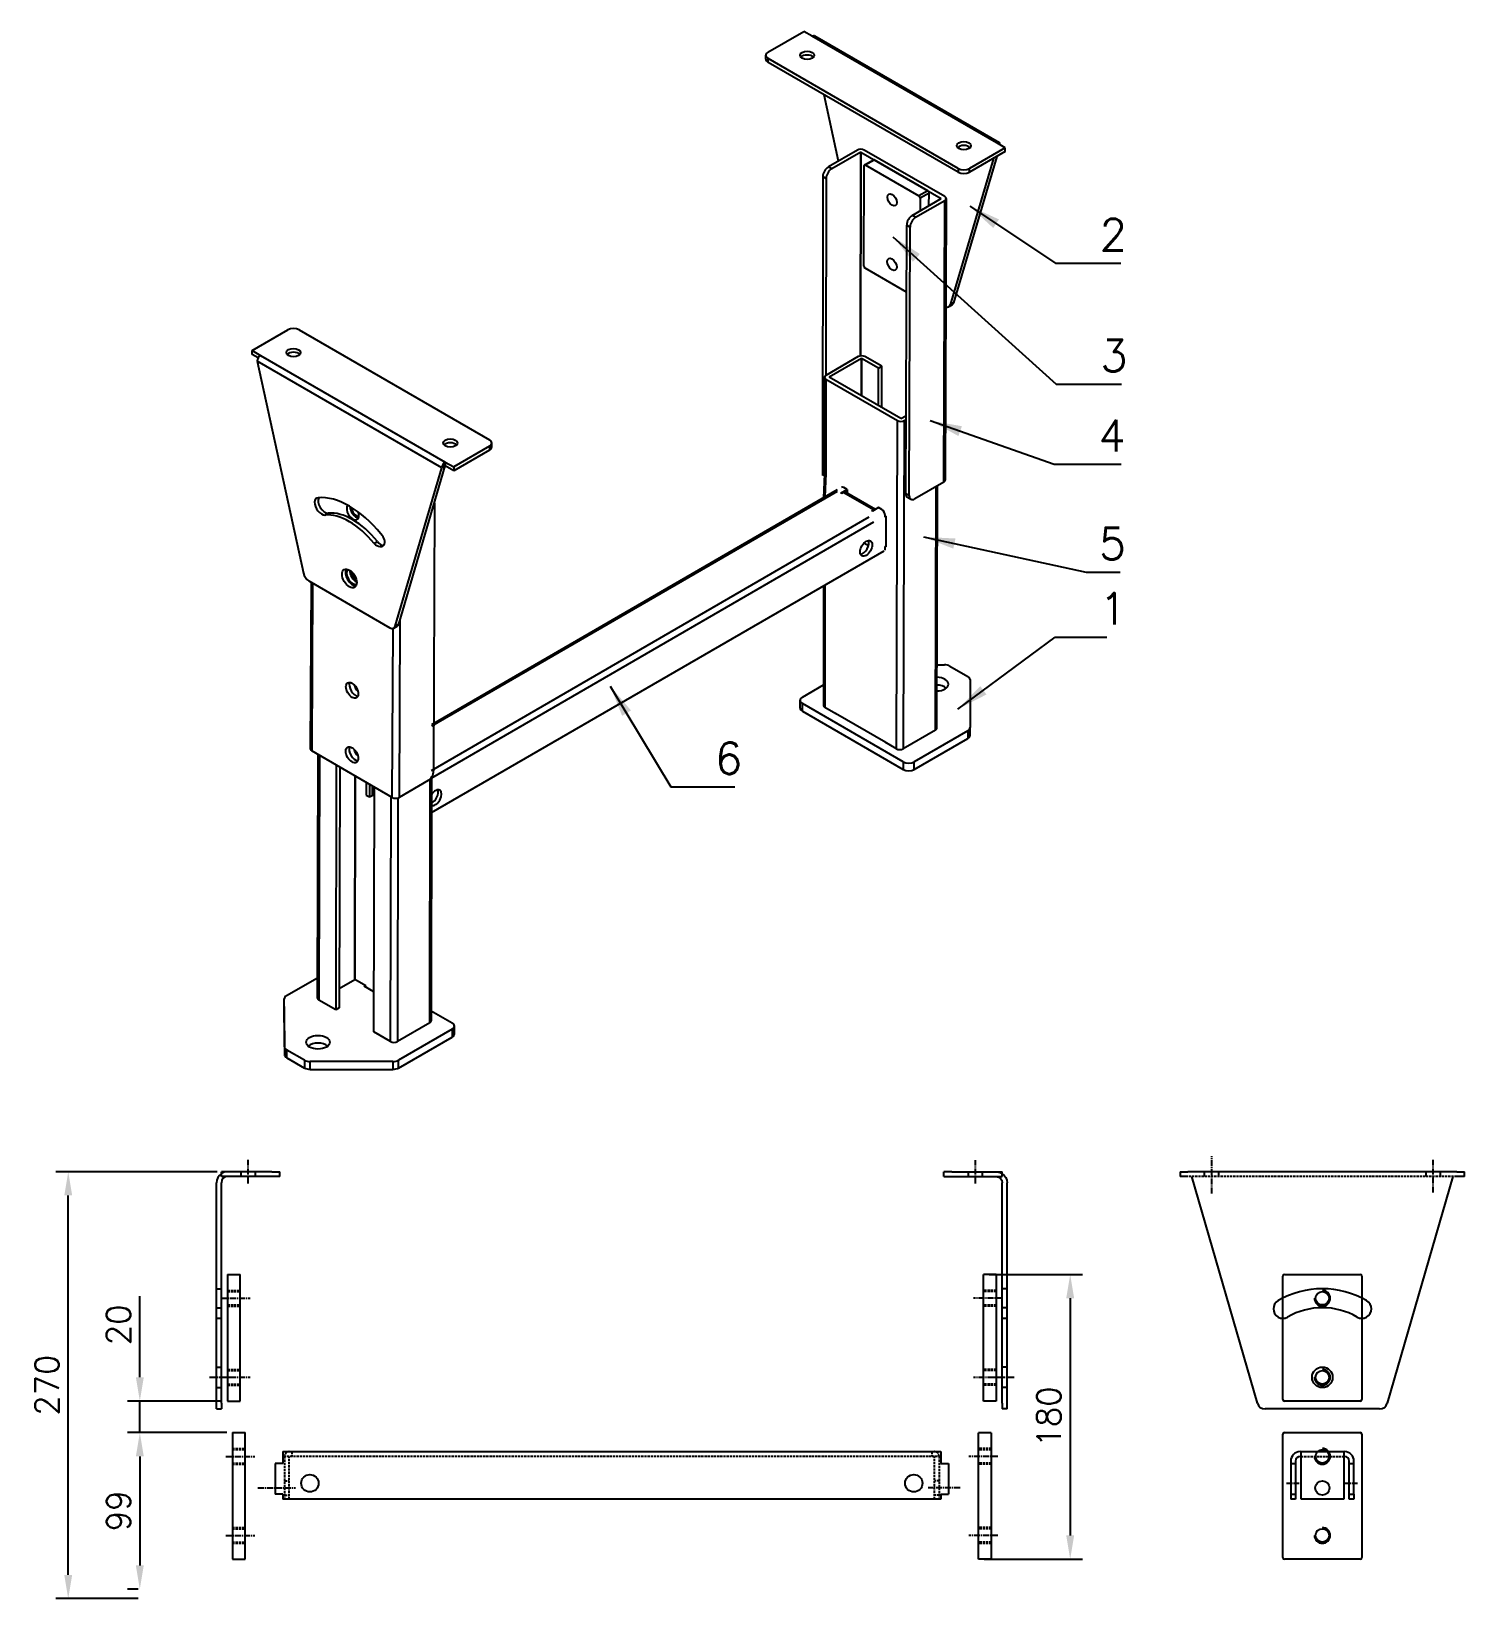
# Model space of a CAD drawing. Extents: x 137 to 1043, y 866 to 1857.
import ezdxf

# ---------------------------------------------------------------- set-up
doc = ezdxf.new("R2010")
doc.units = 0
doc.header["$LTSCALE"] = 0.2
doc.linetypes.add('Aslijn', pattern=[28.575, 19.05, -3.175, 3.175, -3.175])
doc.linetypes.add('Streeplijn', pattern=[10, 7, -3])
doc.layers.get('0').update_dxf_attribs({"linetype": 'CONTINUOUS'})
doc.layers.get('Defpoints').update_dxf_attribs({"linetype": 'CONTINUOUS'})
for name, color, linetype in [('70VOL', 5, 'CONTINUOUS'), ('draadlat', 212, 'CONTINUOUS'), ('dwarsprofiel', 42, 'CONTINUOUS'), ('scharnierplaat', 232, 'CONTINUOUS')]:
    doc.layers.add(name, color=color, linetype=linetype)
doc.styles.add('ROMANS', font='romans.shx')
doc.dimstyles.new('1_OP_06$0', dxfattribs={"dimscale": 6, "dimtxt": 2.5, "dimasz": 2.5, "dimexe": 1.3, "dimexo": 0.6, "dimgap": 1, "dimtad": 1, "dimdec": 1, "dimdsep": 46, "dimtxsty": 'ROMANS', "dimcen": -1.5, "dimclrd": 150, "dimclre": 150, "dimclrt": 5, "dimadec": 0, "dimazin": 0, "dimtfac": 1, "dimtdec": 1, "dimtmove": 0, "dimatfit": 3, "dimfxl": 0, "dimtolj": 1, "dimtzin": 0, "dimarcsym": 0})
doc.dimstyles.new('1_OP_08$7', dxfattribs={"dimscale": 8, "dimtxt": 2.5, "dimasz": 2.5, "dimexe": 1.3, "dimexo": 0.6, "dimgap": 1, "dimtad": 1, "dimdec": 1, "dimdsep": 46, "dimtxsty": 'ROMANS', "dimcen": -1.5, "dimclrd": 150, "dimclre": 150, "dimclrt": 5, "dimadec": 0, "dimazin": 0, "dimtfac": 1, "dimtdec": 1, "dimtmove": 0, "dimatfit": 3, "dimfxl": 0, "dimtolj": 1, "dimtzin": 0, "dimarcsym": 0})

# ---------------------------------------------------------------- blocks, each defined once
blk = doc.blocks.new('A$C4EBF2C44')
at = {"linetype": 'Aslijn'}
for p, q in [((20, 136.31), (20, 159.81)), ((160, 136.91), (160, 157.45))]:
    blk.add_line(p, q, dxfattribs=at)
for p, q in [((0, 150), (5, 150)), ((0, 150), (0, 147)), ((175, 150), (5, 150)), ((175, 150), (180, 150)), ((180, 147), (180, 150)), ((5, 147), (0, 147)), ((48.96, 3.61), (7.5, 147)), ((172.5, 147), (131.04, 3.61)), ((172.5, 147), (172.5, 147)), ((180, 147), (175, 147)), ((126.24, 0), (53.76, 0))]:
    blk.add_line(p, q)
at = {"linetype": 'Streeplijn', "ltscale": 3.628447}
for p, q in [((15.5, 147), (15.5, 150)), ((24.5, 147), (24.5, 150)), ((155.5, 150), (155.5, 147)), ((164.5, 150), (164.5, 147))]:
    blk.add_line(p, q, dxfattribs=at)
at = {"linetype": 'Streeplijn'}
blk.add_line((175, 147), (5, 147), dxfattribs=at)
blk.add_circle((90, 20), 6.5)
for centre, radius, start, end in [((90, 20), 56, 60, 120), ((65, 63.3), 6, 120, 300), ((90, 20), 44, 60, 120), ((115, 63.3), 6, 240, 60), ((53.76, 5), 5, 196.12541, 270), ((126.24, 5), 5, 270, 343.87459)]:
    blk.add_arc(centre, radius, start, end)
blk = doc.blocks.new('90-09-0500A')
for p, q in [((16, 30), (432, 30)), ((16, 30), (16, 22.5)), ((432, 30), (432, 22.5)), ((16, 22.5), (11, 22.5)), ((11, 22.5), (11, 3)), ((432, 22.5), (437, 22.5)), ((437, 22.5), (437, 3)), ((16, 3), (11, 3)), ((16, 3), (16, 0)), ((432, 0), (16, 0)), ((432, 3), (432, 0)), ((432, 3), (437, 3))]:
    blk.add_line(p, q)
at = {"linetype": 'Streeplijn'}
for p, q in [((21.5, 30), (21.5, 27)), ((426.5, 30), (426.5, 27)), ((432, 27), (16, 27)), ((17, 27), (17, 0)), ((20, 0), (20, 27)), ((428, 0), (428, 27)), ((431, 27), (431, 0)), ((17, 11.5), (20, 11.5)), ((431, 11.5), (428, 11.5)), ((17, 2.5), (20, 2.5)), ((431, 2.5), (428, 2.5))]:
    blk.add_line(p, q, dxfattribs=at)
at = {"linetype": 'Aslijn'}
for p, q in [((0, 7), (23.97, 7)), ((444.35, 7), (424.04, 7))]:
    blk.add_line(p, q, dxfattribs=at)
for centre in [(33, 10), (415, 10), (415, 10)]:
    blk.add_circle(centre, 5.5)
at = {"linetype": 'Streeplijn'}
for centre, start, end in [((20, 27), 90, 180), ((428, 27), 0, 90)]:
    blk.add_arc(centre, 3, start, end, dxfattribs=at)
blk = doc.blocks.new('A$C334307B7')
blk.add_line((1, 80), (49, 80))
at = {"ltscale": 3.59389}
for p, q in [((0, 1), (0, 79)), ((50, 79), (50, 1))]:
    blk.add_line(p, q, dxfattribs=at)
at = {"ltscale": 3.572625}
blk.add_line((49, 0), (1, 0), dxfattribs=at)
for centre in [(25, 65), (25, 15)]:
    blk.add_circle(centre, 4.25)
at = {"ltscale": 0.598278}
for centre, start, end in [((1, 79), 90, 180), ((49, 79), 0, 90), ((1, 1), 180, 270), ((49, 1), 270, 0)]:
    blk.add_arc(centre, 1, start, end, dxfattribs=at)
at = {"color": 3}
for centre in [(25, 65), (25, 15)]:
    blk.add_arc(centre, 5, 180, 90, dxfattribs=at)
blk = doc.blocks.new('A$C72246AC3')
at = {"ltscale": 3.620644}
blk.add_line((4.17, 80), (4.17, 0), dxfattribs=at)
at = {"ltscale": 3.870343}
for p, q in [((4.17, 80), (12.17, 80)), ((4.17, 0), (12.17, 0))]:
    blk.add_line(p, q, dxfattribs=at)
at = {"ltscale": 3.59389}
blk.add_line((12.17, 0), (12.17, 80), dxfattribs=at)
at = {"linetype": 'Streeplijn'}
for p, q in [((4.17, 70), (12.17, 70)), ((4.17, 69.25), (12.17, 69.25)), ((4.17, 60.75), (12.17, 60.75)), ((4.17, 60), (12.17, 60)), ((4.17, 20), (12.17, 20)), ((4.17, 19.25), (12.17, 19.25)), ((4.17, 10.75), (12.17, 10.75)), ((4.17, 10), (12.17, 10))]:
    blk.add_line(p, q, dxfattribs=at)
at = {"linetype": 'Aslijn'}
for p, q in [((0, 65), (18.44, 65)), ((0, 15), (18.44, 15))]:
    blk.add_line(p, q, dxfattribs=at)
blk = doc.blocks.new('A$C764925F4')
for p, q in [((7.4, 147), (7.4, 150)), ((39.4, 150), (7.4, 150)), ((39.4, 150), (44.4, 150)), ((44.4, 147), (44.4, 150)), ((4.4, 3.61), (4.4, 143.1)), ((39.4, 147), (7.4, 147)), ((7.4, 3.61), (7.4, 143.1)), ((44.4, 147), (39.4, 147)), ((4.4, 0), (4.4, 3.61)), ((4.4, 0), (7.4, 0)), ((7.4, 3.61), (7.4, 0))]:
    blk.add_line(p, q)
at = {"linetype": 'Streeplijn', "ltscale": 3.628447}
for p, q in [((19.9, 147), (19.9, 150)), ((28.9, 147), (28.9, 150)), ((4.4, 76), (7.4, 76)), ((4.4, 64), (7.4, 64)), ((4.4, 57.3), (7.4, 57.3)), ((4.4, 26.5), (7.4, 26.5)), ((4.4, 13.5), (7.4, 13.5))]:
    blk.add_line(p, q, dxfattribs=at)
at = {"linetype": 'Aslijn'}
for p, q in [((24.4, 142.58), (24.4, 157.45)), ((0, 20), (14.18, 20))]:
    blk.add_line(p, q, dxfattribs=at)
for radius, start in [(6.9, 124.41739), (3.9, 90)]:
    blk.add_arc((11.3, 143.1), radius, start, 180)
at = {"linetype": 'Streeplijn'}
blk.add_arc((11.3, 143.1), 6.9, 90, 124.41739, dxfattribs=at)
blk = doc.blocks.new('A$C03F00B1E')
at = {"ltscale": 3.732117}
for p, q in [((8.62, 30), (36.62, 30)), ((36.12, 0), (9.12, 0))]:
    blk.add_line(p, q, dxfattribs=at)
at = {"ltscale": 3.731979}
for p, q in [((9.12, 0), (9.12, 30)), ((36.12, 30), (36.12, 0))]:
    blk.add_line(p, q, dxfattribs=at)
at = {"ltscale": 0.19037}
blk.add_line((36.12, 30), (36.62, 30), dxfattribs=at)
at = {"ltscale": 3.628286}
for p, q in [((2.62, 24), (2.62, 0)), ((5.62, 24), (5.62, 0)), ((39.62, 0), (39.62, 24)), ((42.62, 3), (42.62, 24))]:
    blk.add_line(p, q, dxfattribs=at)
for p, q in [((2.62, 22.5), (5.62, 22.5)), ((39.62, 22.5), (42.62, 22.5)), ((2.62, 3), (5.62, 3)), ((39.62, 3), (42.62, 3))]:
    blk.add_line(p, q)
at = {"ltscale": 1.142337}
for p, q in [((8.62, 27), (9.12, 27)), ((36.12, 27), (36.62, 27))]:
    blk.add_line(p, q, dxfattribs=at)
at = {"linetype": 'Streeplijn'}
blk.add_line((9.12, 27), (36.12, 27), dxfattribs=at)
at = {"linetype": 'Aslijn'}
for p, q in [((0, 10), (7.94, 10)), ((37, 10), (44.94, 10))]:
    blk.add_line(p, q, dxfattribs=at)
at = {"ltscale": 1.142718}
for p, q in [((5.62, 0), (2.62, 0)), ((42.62, 0), (39.62, 0)), ((42.62, 3), (42.62, 0))]:
    blk.add_line(p, q, dxfattribs=at)
blk.add_circle((22.62, 7), 4.5)
at = {"ltscale": 3.628286}
for centre, radius, start, end in [((8.62, 24), 6, 90, 180), ((36.62, 24), 6, 0, 90), ((8.62, 24), 3, 90, 180), ((36.62, 24), 3, 0, 90)]:
    blk.add_arc(centre, radius, start, end, dxfattribs=at)
blk = doc.blocks.new('*D34')
at = {"layer": '70VOL', "color": 150, "lineweight": -2}
for p, q in [((254.45, 1135.75), (152.42, 1135.75)), ((160.22, 880.75), (160.22, 1120.75)), ((204.45, 865.75), (152.42, 865.75))]:
    blk.add_line(p, q, dxfattribs=at)
at = {"layer": '70VOL', "color": 150}
for points in [[(157.72, 1120.75), (162.72, 1120.75), (160.22, 1135.75)], [(157.72, 880.75), (162.72, 880.75), (160.22, 865.75)]]:
    blk.add_solid(points, dxfattribs=at)
at = {"layer": 'Defpoints', "color": 0}
for p in [(160.22, 1135.75), (258.05, 1135.75), (208.05, 865.75)]:
    blk.add_point(p, dxfattribs=at)
at = {"layer": '70VOL', "color": 5, "insert": (146.72, 1000.75), "char_height": 15, "attachment_point": 5, "rotation": 90, "style": 'ROMANS'}
blk.add_mtext('\\A1;270', dxfattribs=at)
blk = doc.blocks.new('*D35')
at = {"layer": '70VOL', "color": 150, "lineweight": -2}
for p, q in [((205.5, 1005.75), (205.5, 1057.04)), ((257.45, 990.75), (197.7, 990.75)), ((205.5, 970.75), (205.5, 990.75)), ((257.45, 970.75), (197.7, 970.75)), ((205.5, 955.75), (205.5, 940.75))]:
    blk.add_line(p, q, dxfattribs=at)
at = {"layer": '70VOL', "color": 150}
for points in [[(203, 1005.75), (208, 1005.75), (205.5, 990.75)], [(203, 955.75), (208, 955.75), (205.5, 970.75)]]:
    blk.add_solid(points, dxfattribs=at)
at = {"layer": 'Defpoints', "color": 0}
for p in [(261.05, 990.75), (205.5, 970.75), (261.05, 970.75)]:
    blk.add_point(p, dxfattribs=at)
at = {"layer": '70VOL', "color": 5, "insert": (192, 1038.9), "char_height": 15, "attachment_point": 5, "rotation": 90, "style": 'ROMANS'}
blk.add_mtext('\\A1;20', dxfattribs=at)
blk = doc.blocks.new('*D36')
at = {"layer": '70VOL', "color": 150, "lineweight": -2}
for p, q in [((742.65, 1070.71), (801.77, 1070.71)), ((793.97, 1055.71), (793.97, 905.71)), ((739.65, 890.71), (801.77, 890.71))]:
    blk.add_line(p, q, dxfattribs=at)
at = {"layer": '70VOL', "color": 150}
for points in [[(791.47, 1055.71), (796.47, 1055.71), (793.97, 1070.71)], [(791.47, 905.71), (796.47, 905.71), (793.97, 890.71)]]:
    blk.add_solid(points, dxfattribs=at)
at = {"layer": 'Defpoints', "color": 0}
for p in [(739.05, 1070.71), (736.05, 890.71), (793.97, 890.71)]:
    blk.add_point(p, dxfattribs=at)
at = {"layer": '70VOL', "color": 5, "insert": (780.47, 980.71), "char_height": 15, "attachment_point": 5, "rotation": 90, "style": 'ROMANS'}
blk.add_mtext('\\A1;180', dxfattribs=at)
blk = doc.blocks.new('*D21')
at = {"layer": '70VOL', "color": 150, "lineweight": -2}
for p, q in [((260.45, 970.75), (197.7, 970.75)), ((205.5, 955.75), (205.5, 886.75)), ((204.45, 871.75), (197.7, 871.75))]:
    blk.add_line(p, q, dxfattribs=at)
at = {"layer": '70VOL', "color": 150}
for points in [[(203, 955.75), (208, 955.75), (205.5, 970.75)], [(203, 886.75), (208, 886.75), (205.5, 871.75)]]:
    blk.add_solid(points, dxfattribs=at)
at = {"layer": 'Defpoints', "color": 0}
for p in [(264.05, 970.75), (205.5, 871.75), (208.05, 871.75)]:
    blk.add_point(p, dxfattribs=at)
at = {"layer": '70VOL', "color": 5, "insert": (192, 921.25), "char_height": 15, "attachment_point": 5, "rotation": 90, "style": 'ROMANS'}
blk.add_mtext('\\A1;99', dxfattribs=at)

msp = doc.modelspace()

# ---------------------------------------------------------------- linework, layer by layer
at = {"layer": '70VOL'}
for p, q in [((602.83, 1843.94), (625.43, 1857.02)), ((630.74, 1853.96), (625.43, 1857.02)), ((630.74, 1853.96), (630.74, 1853.96)), ((747.56, 1786.51), (630.74, 1853.96)), ((630.74, 1853.96), (630.74, 1853.96)), ((632.23, 1854.11), (749.06, 1786.66)), ((601.37, 1839.46), (601.37, 1841.9)), ((602.84, 1837.41), (602.84, 1839.85)), ((723.2, 1770.36), (602.84, 1839.85)), ((723.2, 1767.91), (602.84, 1837.41)), ((647.42, 1775), (638.28, 1816.95)), ((747.56, 1786.51), (747.56, 1786.51)), ((752.87, 1783.44), (747.56, 1786.51)), ((747.56, 1786.51), (747.56, 1786.51)), ((747.56, 1786.51), (747.56, 1786.51)), ((749.68, 1785.29), (749.68, 1785.29)), ((749.68, 1785.29), (749.68, 1785.29)), ((659.36, 1781.91), (641, 1771.28)), ((661.48, 1780.68), (643.12, 1770.06)), ((661.34, 1651.76), (661.48, 1780.68)), ((661.48, 1780.68), (661.34, 1651.76)), ((661.48, 1780.68), (712.46, 1751.25)), ((714.58, 1752.48), (663.6, 1781.91)), ((663.83, 1772.56), (669.48, 1775.83)), ((664.33, 1772.51), (669.98, 1775.78)), ((703.96, 1756.16), (669.98, 1775.78)), ((745.38, 1776.66), (718.08, 1684.01)), ((747.5, 1777.89), (720.19, 1685.23)), ((752.87, 1783.44), (730.27, 1770.36)), ((752.87, 1780.99), (730.27, 1767.91)), ((752.87, 1780.99), (752.87, 1783.44)), ((637.46, 1765.16), (637.26, 1576.21)), ((637.46, 1765.16), (639.59, 1763.93)), ((643.12, 1770.06), (641, 1771.28)), ((663.55, 1708.46), (663.62, 1772.1)), ((664.33, 1772.51), (698.31, 1752.89)), ((723.2, 1770.36), (723.2, 1767.91)), ((730.27, 1767.91), (730.27, 1770.36)), ((639.59, 1763.93), (639.45, 1639.45)), ((703.96, 1756.16), (698.31, 1752.89)), ((699.02, 1751.66), (704.67, 1754.93)), ((704.66, 1746.74), (704.67, 1754.93)), ((694.1, 1740.62), (712.46, 1751.25)), ((696.22, 1739.4), (714.58, 1750.03)), ((699.02, 1751.66), (699.01, 1743.47)), ((712.46, 1751.25), (712.46, 1751.25)), ((714.05, 1571.97), (714.58, 1750.03)), ((715.46, 1751.25), (714.93, 1573.2)), ((696.22, 1739.4), (694.1, 1740.62)), ((690.04, 1564.61), (690.56, 1734.5)), ((690.56, 1734.5), (692.69, 1733.27)), ((692.17, 1563.38), (692.69, 1733.27)), ((690.52, 1692.07), (664.26, 1707.23)), ((720.19, 1685.23), (718.08, 1684.01)), ((719.3, 1684), (717.18, 1682.78)), ((276.57, 1655.09), (299.17, 1668.17)), ((306.24, 1668.17), (426.6, 1598.68)), ((276.57, 1652.64), (276.57, 1655.09)), ((276.57, 1655.09), (281.88, 1652.02)), ((280.38, 1650.44), (276.57, 1652.64)), ((279.76, 1648.35), (308.98, 1514.4)), ((396.58, 1580.9), (279.76, 1648.35)), ((281.88, 1652.02), (398.7, 1584.57)), ((281.88, 1652.02), (281.88, 1652.02)), ((281.88, 1652.02), (281.88, 1652.02)), ((281.88, 1652.02), (281.88, 1652.02)), ((659.93, 1651.3), (639.45, 1639.45)), ((662.05, 1650.08), (641.57, 1638.22)), ((662.05, 1650.08), (662.03, 1626.41)), ((662.03, 1626.42), (662.05, 1650.08)), ((672.67, 1643.95), (662.05, 1650.08)), ((674.79, 1645.17), (664.17, 1651.3)), ((638.57, 1638.23), (638.52, 1576.94)), ((639.46, 1637), (639.4, 1577.45)), ((639.46, 1637), (684.77, 1610.84)), ((686.89, 1612.06), (641.57, 1638.22)), ((641.57, 1638.22), (641.57, 1638.22)), ((672.65, 1620.28), (672.67, 1643.95)), ((672.67, 1643.95), (674.79, 1645.17)), ((674.76, 1619.06), (674.79, 1645.17)), ((684.04, 1403.27), (684.77, 1610.84)), ((686.89, 1612.06), (690.43, 1614.11)), ((689.01, 1610.84), (688.28, 1403.27)), ((689.01, 1610.84), (690.43, 1611.66)), ((428.07, 1594.18), (428.07, 1596.63)), ((426.61, 1594.59), (404.01, 1581.51)), ((426.61, 1592.14), (404.01, 1579.06)), ((426.61, 1594.59), (426.61, 1592.14)), ((367.1, 1480.85), (396.58, 1580.9)), ((369.22, 1482.07), (398.7, 1582.13)), ((398.7, 1582.13), (396.58, 1580.9)), ((398.7, 1582.13), (398.7, 1584.58)), ((398.7, 1584.57), (398.7, 1584.58)), ((398.7, 1584.58), (404.01, 1581.51)), ((398.7, 1584.57), (398.7, 1582.13)), ((398.7, 1582.13), (398.7, 1584.57)), ((398.7, 1584.57), (398.7, 1584.57)), ((404.01, 1579.06), (398.7, 1582.13)), ((398.7, 1582.13), (398.7, 1582.13)), ((398.7, 1582.13), (398.7, 1582.13)), ((404.01, 1581.51), (404.01, 1579.06)), ((639.4, 1577.45), (637.26, 1576.21)), ((638.67, 1577.03), (637.99, 1562.08)), ((639.4, 1577.45), (638.88, 1562.59)), ((646.68, 1567.11), (389.94, 1418.5)), ((649, 1564.98), (652.89, 1567.23)), ((652.89, 1567.23), (650.76, 1568.45)), ((652.89, 1567.23), (652.88, 1564.98)), ((714.05, 1571.97), (695.69, 1561.35)), ((708.76, 1415.12), (709.1, 1569.11)), ((709.64, 1416.35), (709.98, 1569.61)), ((646.68, 1566.09), (389.94, 1417.48)), ((391.85, 1558.88), (391.33, 1389.24)), ((649.36, 1564.77), (649, 1564.98)), ((650.41, 1565.39), (649.36, 1564.77)), ((669.53, 1554.35), (650.41, 1565.39)), ((670.76, 1554.65), (651.91, 1565.54)), ((692.17, 1563.38), (690.04, 1564.61)), ((691.07, 1562.32), (693.2, 1561.1)), ((322.51, 1551.08), (324.63, 1552.31)), ((669.61, 1546.63), (389.9, 1384.72)), ((389.91, 1389.63), (666.79, 1549.9)), ((668.47, 1553.74), (669.53, 1554.35)), ((668.83, 1553.53), (668.47, 1553.74)), ((672.71, 1555.78), (668.83, 1553.53)), ((674.83, 1554.55), (672.71, 1555.78)), ((676.95, 1549.66), (676.96, 1550.88)), ((677.31, 1549.86), (676.95, 1549.66)), ((676.96, 1550.5), (677.31, 1550.29)), ((677.31, 1550.29), (677.29, 1531.09)), ((353.66, 1533.1), (355.78, 1534.32)), ((676.03, 1528.33), (389.88, 1362.69)), ((666.4, 1531.66), (663.47, 1533.36)), ((676.93, 1531.3), (677.29, 1531.5)), ((677.29, 1531.09), (676.93, 1531.3)), ((676.93, 1528.85), (676.93, 1531.3)), ((312.37, 1509.49), (363.69, 1479.86)), ((313.78, 1508.68), (313.33, 1403.15)), ((314.66, 1508.17), (314.21, 1401.92)), ((638.81, 1506.78), (638.73, 1429.43)), ((637.93, 1506.27), (637.84, 1430.66)), ((365.19, 1372.49), (365.64, 1479.41)), ((366.2, 1479.61), (368.32, 1480.84)), ((369.22, 1482.07), (367.1, 1480.85)), ((369.89, 1484.35), (369.43, 1372.49)), ((709.68, 1456.41), (714.38, 1456.41)), ((717.91, 1455.56), (729.14, 1449.08)), ((624.57, 1435.97), (637.86, 1443.66)), ((730.61, 1447.04), (730.68, 1416.73)), ((623.1, 1429.04), (623.11, 1433.93)), ((624.57, 1426.99), (624.58, 1431.88)), ((688.3, 1395.09), (624.58, 1431.88)), ((645.81, 1425.34), (638.73, 1429.43)), ((624.57, 1426.99), (688.29, 1390.2)), ((677.31, 1407.15), (645.45, 1425.55)), ((708.76, 1415.12), (688.28, 1403.27)), ((729.22, 1414.69), (695.37, 1395.09)), ((695.37, 1390.2), (729.21, 1409.79)), ((729.22, 1414.69), (729.21, 1409.79)), ((730.67, 1411.83), (730.68, 1416.72)), ((365.19, 1372.49), (314.21, 1401.92)), ((317.94, 1245.49), (318.28, 1399.58)), ((319.16, 1399.07), (318.82, 1244.26)), ((684.04, 1403.27), (676.96, 1407.36)), ((329.78, 1392.93), (329.44, 1238.12)), ((331.9, 1391.71), (331.56, 1239.35)), ((688.3, 1395.09), (688.29, 1390.2)), ((695.37, 1390.2), (695.37, 1395.09)), ((341.42, 1257.34), (341.73, 1386.04)), ((341.73, 1386.04), (341.42, 1257.34)), ((348.65, 1382.04), (348.64, 1374.01)), ((350.77, 1380.82), (350.76, 1372.78)), ((352.54, 1379.8), (352.53, 1373.4)), ((353.51, 1224.23), (353.85, 1379.04)), ((387.79, 1383.12), (369.43, 1372.49)), ((388.85, 1229.95), (389.19, 1384.27)), ((390.07, 1385.4), (389.73, 1231.17)), ((348.64, 1374.01), (350.76, 1372.78)), ((350.76, 1372.78), (352.53, 1373.81)), ((352.53, 1373.4), (352.17, 1373.6)), ((364.13, 1218.1), (364.47, 1372.91)), ((368.72, 1372.19), (368.38, 1218.1)), ((298.36, 1247.15), (317.95, 1258.49)), ((331.57, 1251.64), (341.42, 1257.34)), ((348.5, 1253.25), (341.42, 1257.34)), ((347.44, 1253.05), (348.14, 1253.45)), ((353.54, 1249.52), (347.44, 1253.05)), ((348.5, 1252.43), (348.5, 1253.25)), ((296.89, 1240.21), (296.9, 1245.11)), ((296.89, 1240.21), (296.9, 1245.1)), ((296.89, 1240.21), (296.96, 1209.9)), ((296.96, 1214.8), (296.9, 1245.1)), ((329.44, 1238.12), (318.82, 1244.26)), ((331.56, 1239.35), (329.44, 1238.12)), ((388.85, 1229.95), (368.38, 1218.1)), ((389.74, 1237.6), (403, 1229.95)), ((364.13, 1218.1), (353.51, 1224.23)), ((369.15, 1201.37), (403, 1220.97)), ((403.01, 1225.86), (369.16, 1206.27)), ((403.01, 1225.86), (403, 1220.97)), ((404.46, 1223), (404.47, 1227.9)), ((296.96, 1214.8), (296.96, 1209.9)), ((298.43, 1207.86), (298.43, 1212.75)), ((309.66, 1206.27), (298.43, 1212.75)), ((298.43, 1207.86), (309.66, 1201.37)), ((309.66, 1206.27), (309.66, 1201.37)), ((313.19, 1200.53), (313.2, 1205.42)), ((313.19, 1200.53), (365.62, 1200.53)), ((365.63, 1205.42), (313.2, 1205.42)), ((365.63, 1205.42), (365.62, 1200.53)), ((369.15, 1201.37), (369.16, 1206.27))]:
    msp.add_line(p, q, dxfattribs=at)
msp.add_arc((398.7, 1582.13), 0.000816, 210.06401, 201.80141, dxfattribs=at)
for centre, major_axis, ratio, start_param, end_param in [((630.73, 1851.51), (1.5, 2.6), 0.575862, 0, 0.785398), ((606.37, 1841.9), (-5, 0.01), 0.578093, -0.783464, 0.787332), ((606.37, 1839.45), (-5, 0.01), 0.578093, 0, 0.787332), ((627.58, 1839.45), (-4.5, 0.01), 0.578093, 3.631445, 5.793333), ((726.7, 1782.22), (-4.5, 0.01), 0.578093, 3.631445, 5.793333), ((747.56, 1784.06), (1.5, 2.6), 0.575862, -0.785398, 0.785398), ((661.48, 1780.68), (-3, 0), 0.578093, 3.928925, 5.499721), ((669.98, 1774.96), (-0.501, 0.865), 0.578093, -0.787332, 0), ((640.99, 1767.2), (2.5, 4.33), 0.575862, 0.785398, 2.356194), ((643.12, 1765.98), (2.5, 4.33), 0.575862, 0.785398, 2.356194), ((664.33, 1771.69), (-0.501, 0.865), 0.578093, -0.787332, 0.783464), ((726.73, 1772.41), (-5, 0.01), 0.578093, 0.787332, 2.358128), ((726.73, 1769.96), (-5, 0.01), 0.578093, 0.787332, 2.358128), ((703.96, 1755.34), (-0.501, 0.865), 0.578093, 3.925057, 5.495853), ((698.31, 1752.07), (-0.501, 0.865), 0.578093, 3.925057, 5.495853), ((712.46, 1751.25), (-3, 0), 0.578093, 2.358128, 3.928925), ((694.09, 1736.54), (2.5, 4.33), 0.575862, 0.785398, 2.356194), ((696.22, 1735.32), (2.5, 4.33), 0.575862, 0.785398, 2.356194), ((664.26, 1708.05), (-0.501, 0.865), 0.578093, 0.783464, 2.354261), ((716.79, 1688.33), (-2.5, 4.33), 0.578093, 3.141593, 3.643616), ((714.68, 1687.1), (-2.5, 4.33), 0.578093, 2.556569, 3.643616), ((302.71, 1666.12), (-5, 0.01), 0.578093, 3.928925, 5.499721), ((281.88, 1649.57), (1.5, 2.6), 0.575862, 0.785398, 2.356194), ((302.73, 1651.41), (-4.5, 0.01), 0.578093, 3.631445, 5.793333), ((662.05, 1650.08), (-3, 0), 0.578093, 3.928925, 5.499721), ((641.58, 1638.22), (-3, 0), 0.578093, -0.783464, 0.787332), ((686.89, 1612.06), (-3, 0), 0.578093, 0.787332, 2.358128), ((401.85, 1594.19), (-4.5, 0.01), 0.578093, 3.631445, 5.793333), ((423.07, 1596.63), (-5, 0.01), 0.578093, 2.358128, 3.928925), ((423.07, 1594.19), (-5, 0.01), 0.578093, 2.358128, 3.141593), ((398.7, 1582.13), (1.5, 2.6), 0.575862, 0.785398, 2.356194), ((650.76, 1566), (-1.5, 2.6), 0.578093, -0.787332, 0), ((711.93, 1573.2), (-3, 0), 0.578093, 2.358128, 3.141593), ((320.39, 1556.55), (-3.23, 5.16), 0.563439, -0.328084, 2.813509), ((322.51, 1557.77), (-3.01, 5.19), 0.578093, 0.353541, 2.87786), ((338.05, 1511), (-28.05, 48.47), 0.578093, -1.310931, -0.263733), ((340.22, 1553.02), (-2.76, 4.76), 0.578093, 0.211715, 4.384155), ((342.33, 1554.25), (-2.76, 4.76), 0.578093, 0.783834, 2.746438), ((650.41, 1562.94), (1.5, 2.6), 0.575862, 0, 0.785398), ((693.57, 1566.65), (2.5, 4.33), 0.575862, 2.356194, 3.141593), ((695.7, 1565.43), (2.5, 4.33), 0.575862, 2.356194, 3.926991), ((338.05, 1511), (-22.04, 38.08), 0.578093, -1.310931, -0.263733), ((340.17, 1512.22), (-22.04, 38.08), 0.578093, -1.310931, -0.263733), ((342.33, 1554.25), (-2.1, 3.62), 0.578093, 0.790289, 2.993881), ((669.53, 1551.9), (1.5, 2.6), 0.575862, 0.198646, 0.785398), ((674.83, 1552.11), (-1.5, 2.6), 0.578093, 3.925057, 5.495853), ((355.79, 1536.11), (-3.84, 4.35), 0.625794, 1.717614, 4.859206), ((357.91, 1537.34), (-3.01, 5.19), 0.578093, 1.830662, 2.780954), ((662.81, 1531.29), (2.75, 4.76), 0.575862, 3.539174, 5.885604), ((340.17, 1512.22), (-3.26, 5.63), 0.578093, 0.331781, 2.809811), ((340.17, 1512.22), (-2.76, 4.76), 0.578093, 0.127671, 3.013922), ((312.38, 1513.57), (-2.5, 4.33), 0.578093, 1.064906, 2.354261), ((342.29, 1513.45), (-2.76, 4.76), 0.578093, 0.695916, 2.445677), ((342.29, 1513.45), (-2.1, 3.62), 0.578093, 0.724473, 2.41712), ((363.7, 1483.94), (-2.5, 4.33), 0.578093, 2.354261, 3.643616), ((365.82, 1485.17), (-2.5, 4.33), 0.578093, 3.141593, 3.643616), ((709.4, 1444.15), (-7.5, 0.01), 0.578093, 1.606023, 4.677163), ((714.38, 1453.52), (-5, 0.01), 0.578093, 3.928925, 4.714323), ((725.61, 1447.04), (-5, 0.01), 0.578093, 3.143526, 3.928925), ((341.88, 1441.47), (-2.76, 4.76), 0.578093, 0.395155, 2.746438), ((344, 1442.7), (-2.1, 3.62), 0.578093, 0.982537, 2.159055), ((709.4, 1439.25), (-7.5, 0.01), 0.578093, 3.741535, 4.677163), ((628.1, 1429.03), (-5, 0.01), 0.578093, 0, 0.787332), ((628.11, 1433.93), (-5, 0.01), 0.578093, -0.783464, 0.787332), ((640.85, 1430.66), (-3, 0), 0.578093, 0, 0.787332), ((706.64, 1416.35), (-3, 0), 0.578093, 2.358128, 3.141593), ((725.67, 1411.83), (-5, 0.01), 0.578093, 2.358128, 3.141593), ((725.68, 1416.73), (-5, 0.01), 0.578093, 2.358128, 3.143526), ((316.33, 1403.15), (-3, 0), 0.578093, 0, 0.787332), ((341.83, 1400.67), (-2.76, 4.76), 0.578093, 0.395155, 2.746438), ((343.95, 1401.9), (-2.1, 3.62), 0.578093, 0.982537, 2.159055), ((686.16, 1404.5), (-3, 0), 0.578093, 0.787332, 2.358128), ((387.8, 1387.2), (2.5, 4.33), 0.575862, 3.926991, 5.497787), ((691.83, 1392.24), (-5, 0.01), 0.578093, 0.787332, 2.358128), ((691.83, 1397.14), (-5, 0.01), 0.578093, 0.787332, 2.358128), ((392.5, 1372.36), (2.75, 4.76), 0.575862, 3.188311, 7.807264), ((367.31, 1373.72), (-3, 0), 0.578093, 0.787332, 2.358128), ((390.38, 1373.59), (2.75, 4.76), 0.575862, 3.800913, 5.885604), ((301.9, 1245.1), (-5, 0.01), 0.578093, -0.783464, 0.001934), ((320.94, 1245.48), (-3, 0), 0.578093, 0, 0.787332), ((386.73, 1231.18), (-3, 0), 0.578093, 2.358128, 3.141593), ((399.47, 1227.91), (-5, 0.01), 0.578093, 2.358128, 3.928925), ((399.46, 1223.01), (-5, 0.01), 0.578093, 2.358128, 3.141593), ((301.96, 1214.8), (-5, 0.01), 0.578093, 0.001934, 0.787332), ((301.96, 1209.9), (-5, 0.01), 0.578093, 0.001934, 0.787332), ((318.17, 1212.79), (-7.5, 0.01), 0.578093, 3.741535, 5.683243), ((366.25, 1219.32), (-3, 0), 0.578093, 0.787332, 2.358128), ((313.19, 1208.31), (-5, 0.01), 0.578093, 0.787332, 1.57273), ((313.19, 1203.42), (-5, 0.01), 0.578093, 0.787332, 1.57273), ((365.61, 1203.42), (-5, 0.01), 0.578093, 1.57273, 2.358128), ((365.62, 1208.31), (-5, 0.01), 0.578093, 1.57273, 2.358128)]:
    msp.add_ellipse(centre, major_axis=major_axis, ratio=ratio, start_param=start_param, end_param=end_param, dxfattribs=at)
for centre, major_axis, ratio in [((627.58, 1841.9), (-4.5, 0.01), 0.578093), ((726.7, 1784.67), (-4.5, 0.01), 0.578093), ((681.31, 1750.46), (2.1, -3.62), 0.578093), ((681.26, 1709.66), (2.1, -3.62), 0.578093), ((302.73, 1653.86), (4.5, -0.01), 0.578093), ((401.86, 1596.63), (4.5, -0.01), 0.578093), ((664.94, 1530.06), (-2.75, -4.76), 0.575862), ((338.05, 1511), (-3.26, 5.63), 0.578093), ((339.76, 1440.25), (-2.76, 4.76), 0.578093), ((339.71, 1399.45), (-2.76, 4.76), 0.578093), ((318.17, 1217.69), (-7.5, 0.01), 0.578093)]:
    msp.add_ellipse(centre, major_axis=major_axis, ratio=ratio, dxfattribs=at)

# ---------------------------------------------------------------- block references
at = {"layer": 'draadlat'}
for name, p in [('A$C72246AC3', (256.88, 990.75)), ('A$C334307B7', (928.48, 990.75)), ('A$C72246AC3', (259.88, 890.75)), ('A$C334307B7', (928.48, 890.75))]:
    msp.add_blockref(name, p, dxfattribs=at)
at = {"layer": 'draadlat', "xscale": -1}
for p in [(751.22, 990.71), (748.22, 890.71)]:
    msp.add_blockref('A$C72246AC3', p, dxfattribs=at)
at = {"layer": 'dwarsprofiel'}
for name, p in [('90-09-0500A', (280.05, 928.75)), ('A$C03F00B1E', (930.86, 928.75))]:
    msp.add_blockref(name, p, dxfattribs=at)
at = {"layer": 'scharnierplaat'}
for name, p in [('A$C764925F4', (249.66, 985.75)), ('A$C4EBF2C44', (863.48, 985.75))]:
    msp.add_blockref(name, p, dxfattribs=at)
at = {"layer": 'scharnierplaat', "xscale": -1}
msp.add_blockref('A$C764925F4', (758.45, 985.71), dxfattribs=at)

# ---------------------------------------------------------------- texts
at = {"layer": '70VOL', "color": 5, "char_height": 20, "attachment_point": 7, "style": 'ROMANS'}
for s, insert in [('\\A1;2', (812.64, 1718.37)), ('\\A1;3', (813.04, 1641.94)), ('\\A1;4', (811.84, 1591.29)), ('\\A1;5', (812.15, 1523.05)), ('\\A1;1', (812.48, 1481.9)), ('\\A1;6', (569.41, 1387.22))]:
    msp.add_mtext(s, dxfattribs=dict(at, insert=insert))

# ---------------------------------------------------------------- dimensions: what is measured, and where the dimension line sits
at = {"layer": '70VOL'}
for base, p1, p2, picture, middle in [((160.22, 1135.75), (208.05, 865.75), (258.05, 1135.75), '*D34', (146.72, 1000.75)), ((793.97, 890.71), (739.05, 1070.71), (736.05, 890.71), '*D36', (780.47, 980.71)), ((205.5, 871.75), (264.05, 970.75), (208.05, 871.75), '*D21', (192, 921.25))]:
    dim = msp.add_linear_dim(base=base, p1=p1, p2=p2, angle=90, dimstyle='1_OP_06$0', dxfattribs=at)
    dim.commit()
    dim.dimension.update_dxf_attribs({"geometry": picture, "text_midpoint": middle})
dim = msp.add_linear_dim(base=(205.5, 970.75), p1=(261.05, 990.75), p2=(261.05, 970.75), angle=90, dimstyle='1_OP_06$0', dxfattribs=at)
dim.commit()
dim.dimension.update_dxf_attribs({"geometry": '*D35', "text_midpoint": (205.5, 1038.9), "dimtype": 160})

# ---------------------------------------------------------------- leaders
at = {"layer": '70VOL', "annotation_type": 0, "has_hookline": 1, "hookline_direction": 0}
for points, text_width in [([(730.43, 1746.46), (784.64, 1710.37), (804.64, 1710.37)], 13.33), ([(681.87, 1727.16), (785.04, 1633.94), (805.04, 1633.94)], 13.33), ([(705.5, 1610.81), (783.84, 1583.29), (803.84, 1583.29)], 14.29), ([(701.18, 1537.27), (804.15, 1515.05)], 13.33), ([(722.96, 1428.35), (784.48, 1473.9), (804.48, 1473.9)], 4.76), ([(503.05, 1442.95), (541.41, 1379.22), (561.41, 1379.22)], 12.38)]:
    msp.add_leader(points, dimstyle='1_OP_08$7', override={"dimgap": 1, "dimtad": 1}, dxfattribs=dict(at, text_width=text_width))

doc.saveas('drawing.dxf')
